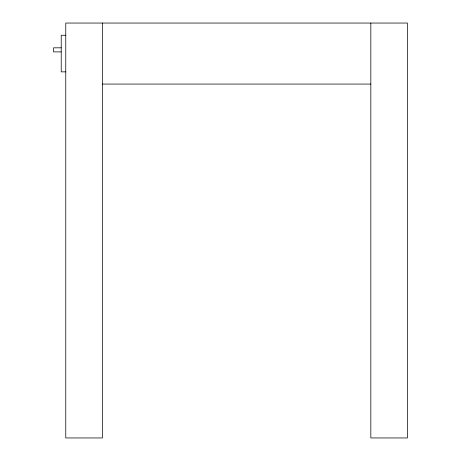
<?xml version="1.0" encoding="UTF-8"?>
<svg xmlns="http://www.w3.org/2000/svg" width="461" height="461" viewBox="0 0 461 461"><rect width="100%" height="100%" fill="white"/><g stroke="black" fill="none" stroke-linecap="round" stroke-linejoin="round"><path stroke-width="0.69" d="M65.762 35.255L61.215 35.255L61.215 71.864L65.762 71.864M61.215 47.823L53.557 47.823L53.557 51.897L61.215 51.897M102.446 84.063L370.759 84.063M370.834 23.05L370.834 437.95L407.443 437.95L407.443 23.05L65.762 23.05L65.762 437.95L102.371 437.95L102.371 23.05"/></g></svg>
